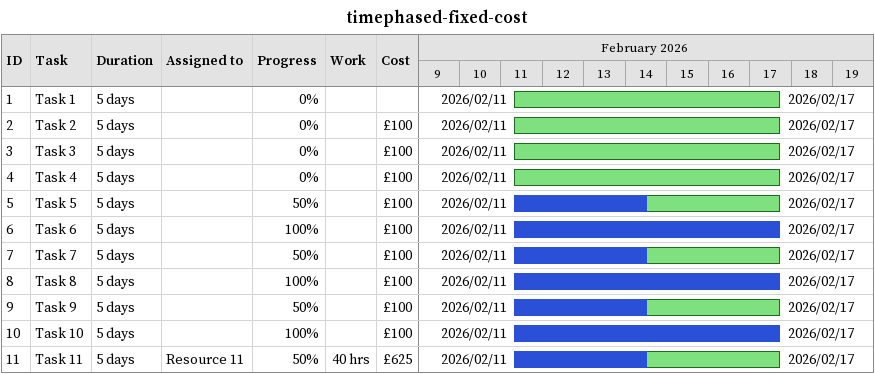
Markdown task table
timephased-fixed-cost

| ID | Task | Duration | Start | Finish | Resources | % complete | Work (h) | Cost (£) |
|---|---|---|---|---|---|---|---|---|
| 1 | Task 1 | 5d | 2026-02-11 | 2026-02-17 |  | 0 |  |  |
| 2 | Task 2 | 5d | 2026-02-11 | 2026-02-17 |  | 0 |  | 100 |
| 3 | Task 3 | 5d | 2026-02-11 | 2026-02-17 |  | 0 |  | 100 |
| 4 | Task 4 | 5d | 2026-02-11 | 2026-02-17 |  | 0 |  | 100 |
| 5 | Task 5 | 5d | 2026-02-11 | 2026-02-17 |  | 50 |  | 100 |
| 6 | Task 6 | 5d | 2026-02-11 | 2026-02-17 |  | 100 |  | 100 |
| 7 | Task 7 | 5d | 2026-02-11 | 2026-02-17 |  | 50 |  | 100 |
| 8 | Task 8 | 5d | 2026-02-11 | 2026-02-17 |  | 100 |  | 100 |
| 9 | Task 9 | 5d | 2026-02-11 | 2026-02-17 |  | 50 |  | 100 |
| 10 | Task 10 | 5d | 2026-02-11 | 2026-02-17 |  | 100 |  | 100 |
| 11 | Task 11 | 5d | 2026-02-11 | 2026-02-17 | Resource 11 | 50 | 40 | 625 |
